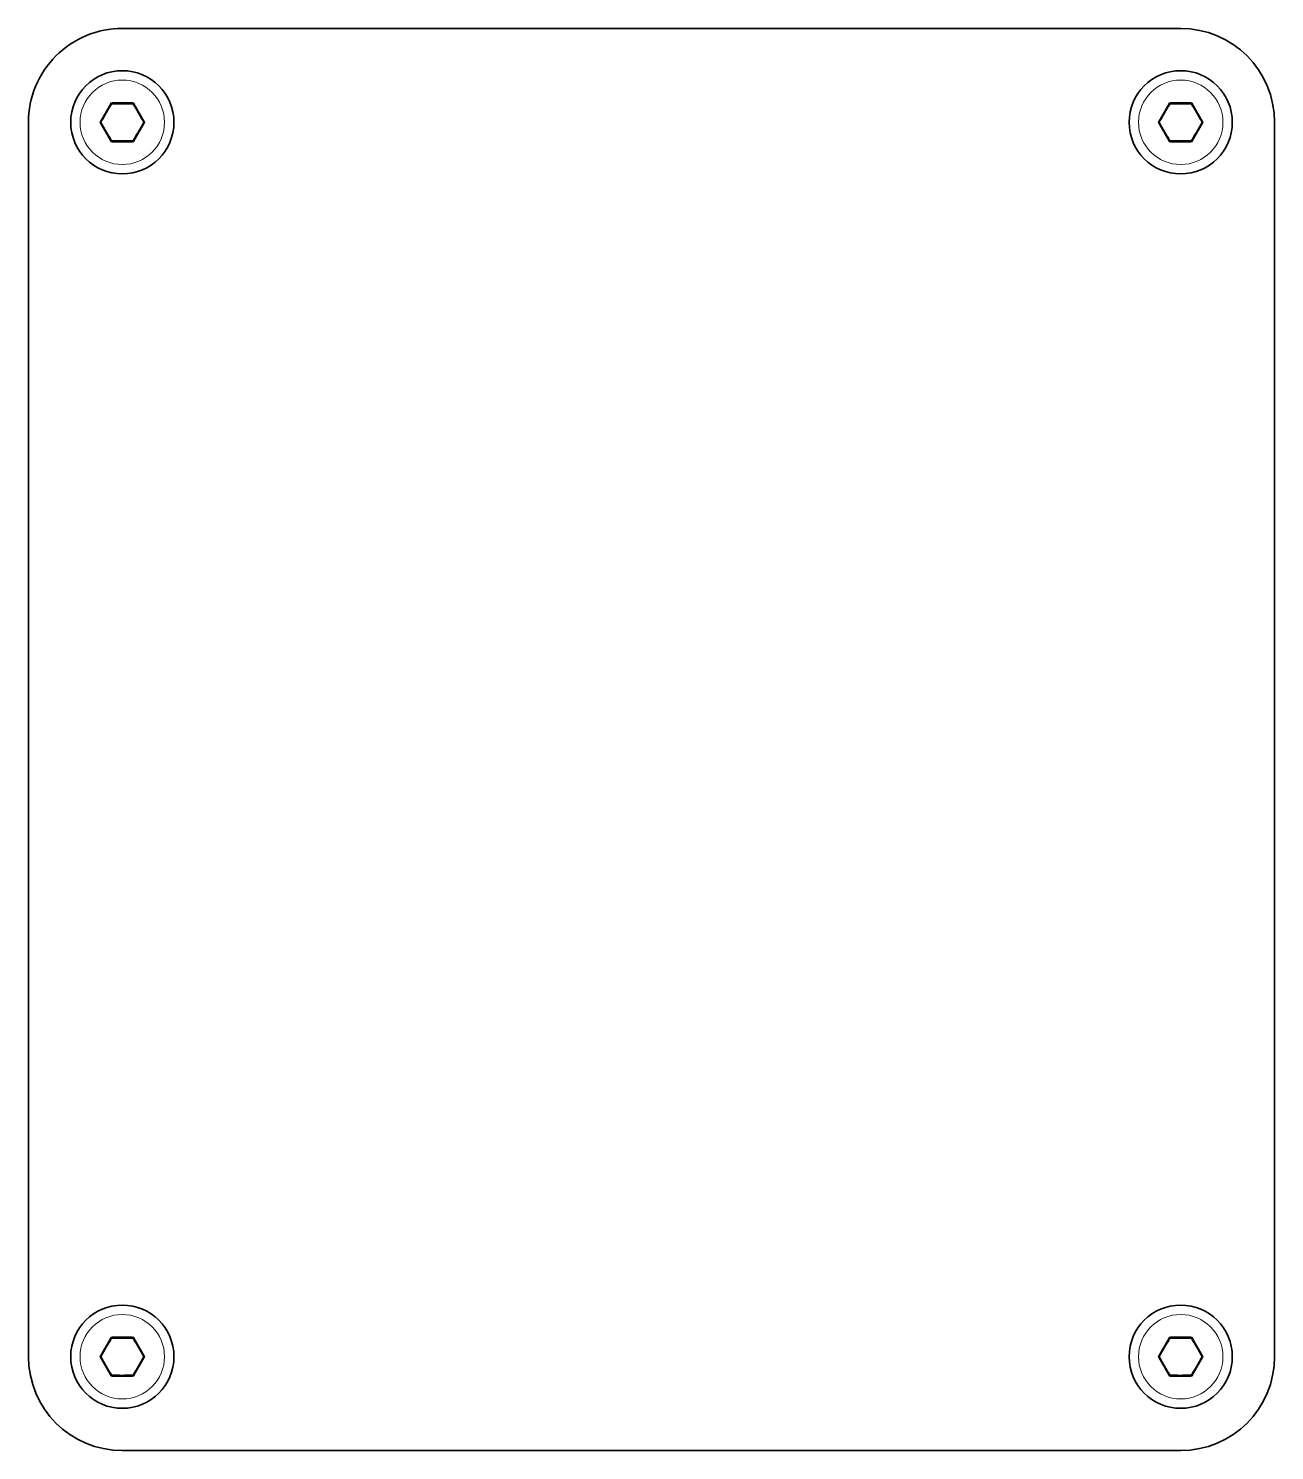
# Model space of a CAD drawing. Extents: x -131 to 1002, y -402 to 783.
# Drawn here: x 415.7 to 482, y 170.9 to 246.6 of the extents above; entities that cross this region are included whole.
import ezdxf

# ---------------------------------------------------------------- set-up
doc = ezdxf.new("R2010")
doc.units = 0

msp = doc.modelspace()

# ---------------------------------------------------------------- linework, layer by layer
at = {"color": 7, "lineweight": 35}
for p, q in [((477.035, 246.622), (420.655, 246.622)), ((415.655, 241.622), (415.655, 175.862)), ((482.035, 175.862), (482.035, 241.622)), ((420.655, 170.862), (477.035, 170.862))]:
    msp.add_line(p, q, dxfattribs=at)
at = {"color": 7, "lineweight": 13, "ltscale": 0.027424}
for p, q in [((420.02, 242.622), (419.471, 241.672)), ((421.838, 241.672), (421.29, 242.622)), ((476.4, 242.622), (475.851, 241.672)), ((477.583, 242.672), (476.486, 242.672)), ((478.218, 241.672), (477.67, 242.622)), ((419.471, 241.572), (420.02, 240.622)), ((421.29, 240.622), (421.838, 241.572)), ((475.851, 241.572), (476.4, 240.622)), ((477.67, 240.622), (478.218, 241.572)), ((476.486, 240.572), (477.583, 240.572)), ((420.02, 176.862), (419.471, 175.912)), ((421.838, 175.912), (421.29, 176.862)), ((476.4, 176.862), (475.851, 175.912)), ((477.583, 176.912), (476.486, 176.912)), ((478.218, 175.912), (477.67, 176.862)), ((419.471, 175.812), (420.02, 174.862)), ((421.29, 174.862), (421.838, 175.812)), ((475.851, 175.812), (476.4, 174.862)), ((477.67, 174.862), (478.218, 175.812)), ((476.486, 174.812), (477.583, 174.812))]:
    msp.add_line(p, q, dxfattribs=at)
at = {"color": 7, "lineweight": 35, "ltscale": 0.027424}
for p, q in [((420.063, 242.597), (419.514, 241.647)), ((477.583, 242.622), (476.486, 242.622)), ((419.514, 241.597), (420.063, 240.647)), ((476.486, 240.622), (477.583, 240.622)), ((420.063, 176.837), (419.514, 175.887)), ((421.795, 175.887), (421.247, 176.837)), ((476.443, 176.837), (475.894, 175.887)), ((477.583, 176.862), (476.486, 176.862)), ((478.175, 175.887), (477.627, 176.837)), ((419.514, 175.837), (420.063, 174.887)), ((421.247, 174.887), (421.795, 175.837)), ((475.894, 175.837), (476.443, 174.887)), ((477.627, 174.887), (478.175, 175.837)), ((476.486, 174.862), (477.583, 174.862))]:
    msp.add_line(p, q, dxfattribs=at)
at = {"color": 7, "lineweight": 13, "ltscale": 0.00125}
for p, q in [((420.02, 242.622), (420.063, 242.597)), ((420.106, 242.672), (420.106, 242.622)), ((421.203, 242.672), (421.203, 242.622)), ((421.29, 242.622), (421.247, 242.597)), ((476.4, 242.622), (476.443, 242.597)), ((476.486, 242.672), (476.486, 242.622)), ((477.583, 242.672), (477.583, 242.622)), ((477.67, 242.622), (477.627, 242.597)), ((419.471, 241.672), (419.514, 241.647)), ((419.471, 241.572), (419.514, 241.597)), ((421.838, 241.672), (421.795, 241.647)), ((421.838, 241.572), (421.795, 241.597)), ((475.851, 241.672), (475.894, 241.647)), ((475.851, 241.572), (475.894, 241.597)), ((478.218, 241.672), (478.175, 241.647)), ((478.218, 241.572), (478.175, 241.597)), ((420.02, 240.622), (420.063, 240.647)), ((420.106, 240.572), (420.106, 240.622)), ((421.203, 240.572), (421.203, 240.622)), ((421.29, 240.622), (421.247, 240.647)), ((476.4, 240.622), (476.443, 240.647)), ((476.486, 240.572), (476.486, 240.622)), ((477.583, 240.572), (477.583, 240.622)), ((477.67, 240.622), (477.627, 240.647)), ((420.02, 176.862), (420.063, 176.837)), ((420.106, 176.912), (420.106, 176.862)), ((421.203, 176.912), (421.203, 176.862)), ((421.29, 176.862), (421.247, 176.837)), ((476.4, 176.862), (476.443, 176.837)), ((476.486, 176.912), (476.486, 176.862)), ((477.583, 176.912), (477.583, 176.862)), ((477.67, 176.862), (477.627, 176.837)), ((419.471, 175.912), (419.514, 175.887)), ((419.471, 175.812), (419.514, 175.837)), ((421.838, 175.912), (421.795, 175.887)), ((421.838, 175.812), (421.795, 175.837)), ((475.851, 175.912), (475.894, 175.887)), ((478.218, 175.912), (478.175, 175.887)), ((478.218, 175.812), (478.175, 175.837)), ((420.02, 174.862), (420.063, 174.887)), ((420.106, 174.812), (420.106, 174.862)), ((421.203, 174.812), (421.203, 174.862)), ((421.29, 174.862), (421.247, 174.887)), ((476.4, 174.862), (476.443, 174.887)), ((476.486, 174.812), (476.486, 174.862)), ((477.583, 174.812), (477.583, 174.862)), ((477.67, 174.862), (477.627, 174.887))]:
    msp.add_line(p, q, dxfattribs=at)
at = {"color": 7, "lineweight": 13, "ltscale": 0.000750005}
for p, q in [((420.124, 242.594), (420.094, 242.594)), ((421.186, 240.65), (421.216, 240.65)), ((477.566, 240.65), (477.596, 240.65)), ((420.124, 176.834), (420.094, 176.834)), ((421.186, 174.89), (421.216, 174.89)), ((477.566, 174.89), (477.596, 174.89))]:
    msp.add_line(p, q, dxfattribs=at)
at = {"color": 7, "lineweight": 13, "ltscale": 0.027425}
for p, q in [((421.203, 242.672), (420.106, 242.672)), ((420.106, 240.572), (421.203, 240.572)), ((421.203, 176.912), (420.106, 176.912)), ((420.106, 174.812), (421.203, 174.812))]:
    msp.add_line(p, q, dxfattribs=at)
at = {"color": 7, "lineweight": 35, "ltscale": 0.027425}
for p, q in [((421.203, 242.622), (420.106, 242.622)), ((421.795, 241.647), (421.247, 242.597)), ((476.443, 242.597), (475.894, 241.647)), ((478.175, 241.647), (477.627, 242.597)), ((421.247, 240.647), (421.795, 241.597)), ((475.894, 241.597), (476.443, 240.647)), ((477.627, 240.647), (478.175, 241.597)), ((420.106, 240.622), (421.203, 240.622)), ((421.203, 176.862), (420.106, 176.862)), ((420.106, 174.862), (421.203, 174.862))]:
    msp.add_line(p, q, dxfattribs=at)
at = {"color": 7, "lineweight": 13, "ltscale": 0.000750767}
for p, q in [((476.504, 242.594), (476.474, 242.594)), ((476.504, 176.834), (476.474, 176.834))]:
    msp.add_line(p, q, dxfattribs=at)
at = {"color": 7, "lineweight": 13, "ltscale": 0.001249}
msp.add_line((475.851, 175.812), (475.894, 175.837), dxfattribs=at)
at = {"color": 7, "lineweight": 35}
for centre in [(420.655, 241.622), (477.035, 241.622), (420.655, 175.862), (477.035, 175.862)]:
    msp.add_circle(centre, 2.75, dxfattribs=at)
at = {"color": 7, "lineweight": 13}
for centre in [(420.655, 241.622), (477.035, 241.622), (420.655, 175.862), (477.035, 175.862)]:
    msp.add_circle(centre, 2.25, dxfattribs=at)
at = {"color": 7, "lineweight": 35}
for centre, radius, start, end in [((420.655, 241.622), 5, 90, 180.00001), ((477.035, 241.622), 5, 0, 90), ((420.106, 242.572), 0.05, 90, 150), ((421.203, 242.572), 0.05, 30, 90), ((476.486, 242.572), 0.05, 90, 150), ((477.583, 242.572), 0.05, 30, 90), ((419.558, 241.622), 0.05, 150, 210), ((421.752, 241.622), 0.05, 330, 30), ((475.938, 241.622), 0.05, 150, 210), ((478.132, 241.622), 0.05, 330, 30), ((420.106, 240.672), 0.05, 210, 270), ((421.203, 240.672), 0.05, 270, 330), ((476.486, 240.672), 0.05, 210, 270), ((477.583, 240.672), 0.05, 270, 330), ((420.106, 176.812), 0.05, 90, 150), ((421.203, 176.812), 0.05, 30, 90), ((476.486, 176.812), 0.05, 90, 150), ((477.583, 176.812), 0.05, 30, 90), ((420.655, 175.862), 5, 180.00001, 270), ((419.558, 175.862), 0.05, 150, 210), ((421.752, 175.862), 0.05, 330, 30), ((475.938, 175.862), 0.05, 150, 210), ((477.035, 175.862), 5, 270, 360), ((478.132, 175.862), 0.05, 330, 30), ((420.106, 174.912), 0.05, 210, 270), ((421.203, 174.912), 0.05, 270, 330), ((476.486, 174.912), 0.05, 210, 270), ((477.583, 174.912), 0.05, 270, 330)]:
    msp.add_arc(centre, radius, start, end, dxfattribs=at)
at = {"color": 7, "lineweight": 13}
for centre, radius, start, end in [((460.344, 218.708), 46.804, 149.31324, 150.68675), ((420.106, 242.572), 0.1, 90, 150), ((420.073, 242.566), 0.0333, 53.28105, 108.55879), ((420.656, 196.216), 46.38, 89.30843, 90.6574), ((421.203, 242.572), 0.1, 30, 90), ((421.182, 242.598), 0.0333, 353.28105, 48.55879), ((380.966, 218.708), 46.804, 29.31324, 30.68675), ((516.724, 218.708), 46.804, 149.31324, 150.68675), ((476.486, 242.572), 0.1, 90, 150), ((476.453, 242.566), 0.0333, 53.28105, 108.55879), ((477.036, 196.216), 46.38, 89.30843, 90.6574), ((477.583, 242.572), 0.1, 30, 90), ((477.562, 242.598), 0.0333, 353.28105, 48.55879), ((437.346, 218.708), 46.804, 29.31324, 30.68675), ((419.558, 241.622), 0.1, 150, 210), ((419.546, 241.591), 0.0333, 113.28105, 168.5588), ((460.343, 264.536), 46.803, 209.31324, 210.68676), ((380.647, 264.721), 47.172, 329.31861, 330.68139), ((421.763, 241.653), 0.0333, 293.28105, 348.5588), ((421.752, 241.622), 0.1, 330, 30), ((475.938, 241.622), 0.1, 150, 210), ((475.926, 241.591), 0.0333, 113.28105, 168.5588), ((516.723, 264.536), 46.803, 209.31324, 210.68676), ((437.027, 264.721), 47.172, 329.31861, 330.68139), ((478.143, 241.653), 0.0333, 293.28105, 348.5588), ((478.132, 241.622), 0.1, 330, 30), ((420.106, 240.672), 0.1, 210, 270), ((420.073, 240.678), 0.0333, 251.44126, 306.71894), ((420.653, 287.535), 46.888, 269.31609, 270.65046), ((420.128, 240.646), 0.0333, 173.28105, 228.55879), ((421.203, 240.672), 0.1, 270, 330), ((421.236, 240.678), 0.0333, 233.28106, 288.5588), ((476.486, 240.672), 0.1, 210, 270), ((476.453, 240.678), 0.0333, 251.44126, 306.71894), ((477.033, 287.535), 46.888, 269.31609, 270.65046), ((476.508, 240.646), 0.0333, 173.28105, 228.55879), ((477.583, 240.672), 0.1, 270, 330), ((477.616, 240.678), 0.0333, 233.28106, 288.5588), ((460.344, 152.948), 46.804, 149.31324, 150.68675), ((420.106, 176.812), 0.1, 90, 150), ((420.073, 176.806), 0.0333, 53.28105, 108.55879), ((420.656, 130.456), 46.38, 89.30843, 90.6574), ((421.203, 176.812), 0.1, 30, 90), ((421.182, 176.838), 0.0333, 353.28105, 48.55879), ((380.966, 152.948), 46.804, 29.31324, 30.68675), ((516.724, 152.948), 46.804, 149.31324, 150.68675), ((476.486, 176.812), 0.1, 90, 150), ((476.453, 176.806), 0.0333, 53.28105, 108.55879), ((477.036, 130.456), 46.38, 89.30843, 90.6574), ((477.583, 176.812), 0.1, 30, 90), ((477.562, 176.838), 0.0333, 353.28105, 48.55879), ((437.346, 152.948), 46.804, 29.31324, 30.68675), ((419.558, 175.862), 0.1, 150, 210), ((419.546, 175.831), 0.0333, 113.28105, 168.5588), ((460.343, 198.776), 46.803, 209.31324, 210.68676), ((380.647, 198.961), 47.172, 329.31861, 330.68139), ((421.763, 175.893), 0.0333, 293.28105, 348.5588), ((421.752, 175.862), 0.1, 330, 30), ((475.938, 175.862), 0.1, 150, 210), ((475.926, 175.831), 0.0333, 113.28105, 168.5588), ((516.723, 198.776), 46.803, 209.31324, 210.68676), ((437.027, 198.961), 47.172, 329.31861, 330.68139), ((478.143, 175.893), 0.0333, 293.28105, 348.5588), ((478.132, 175.862), 0.1, 330, 30), ((420.106, 174.912), 0.1, 210, 270), ((420.073, 174.918), 0.0333, 251.44126, 306.71894), ((420.653, 221.775), 46.888, 269.31609, 270.65046), ((420.128, 174.886), 0.0333, 173.28105, 228.55879), ((421.203, 174.912), 0.1, 270, 330), ((421.236, 174.918), 0.0333, 233.28106, 288.5588), ((476.486, 174.912), 0.1, 210, 270), ((476.453, 174.918), 0.0333, 251.44126, 306.71894), ((477.033, 221.775), 46.888, 269.31609, 270.65046), ((476.508, 174.886), 0.0333, 173.28105, 228.55879), ((477.583, 174.912), 0.1, 270, 330), ((477.616, 174.918), 0.0333, 233.28106, 288.5588)]:
    msp.add_arc(centre, radius, start, end, dxfattribs=at)
for centre, major_axis, start_param, end_param in [((420.106, 242.572), (0, 0.05), 6.283185, 7.406149), ((421.203, 242.572), (0.0433, 0.025), 6.283185, 7.406149), ((476.486, 242.572), (0, 0.05), 6.283185, 7.406149), ((477.583, 242.572), (0.0433, 0.025), 6.283185, 7.406149), ((419.558, 241.622), (-0.0433, 0.025), 0, 1.122964), ((421.752, 241.622), (0.0433, -0.025), 0, 1.122964), ((475.938, 241.622), (-0.0433, 0.025), 6.283185, 7.406149), ((478.132, 241.622), (0.0433, -0.025), 6.283185, 7.406149), ((420.106, 176.812), (0, 0.05), 6.283185, 7.406149), ((421.203, 176.812), (0.0433, 0.025), 0, 1.122964), ((476.486, 176.812), (0, 0.05), 6.283185, 7.406149), ((477.583, 176.812), (0.0433, 0.025), 0, 1.122964), ((419.558, 175.862), (-0.0433, 0.025), 0, 1.122964), ((421.752, 175.862), (0.0433, -0.025), 6.283185, 7.406149), ((475.938, 175.862), (-0.0433, 0.025), 6.283185, 7.406149), ((478.132, 175.862), (0.0433, -0.025), 6.283185, 7.406149)]:
    msp.add_ellipse(centre, major_axis=major_axis, ratio=0.27735, start_param=start_param, end_param=end_param, dxfattribs=at)

doc.saveas('drawing.dxf')
